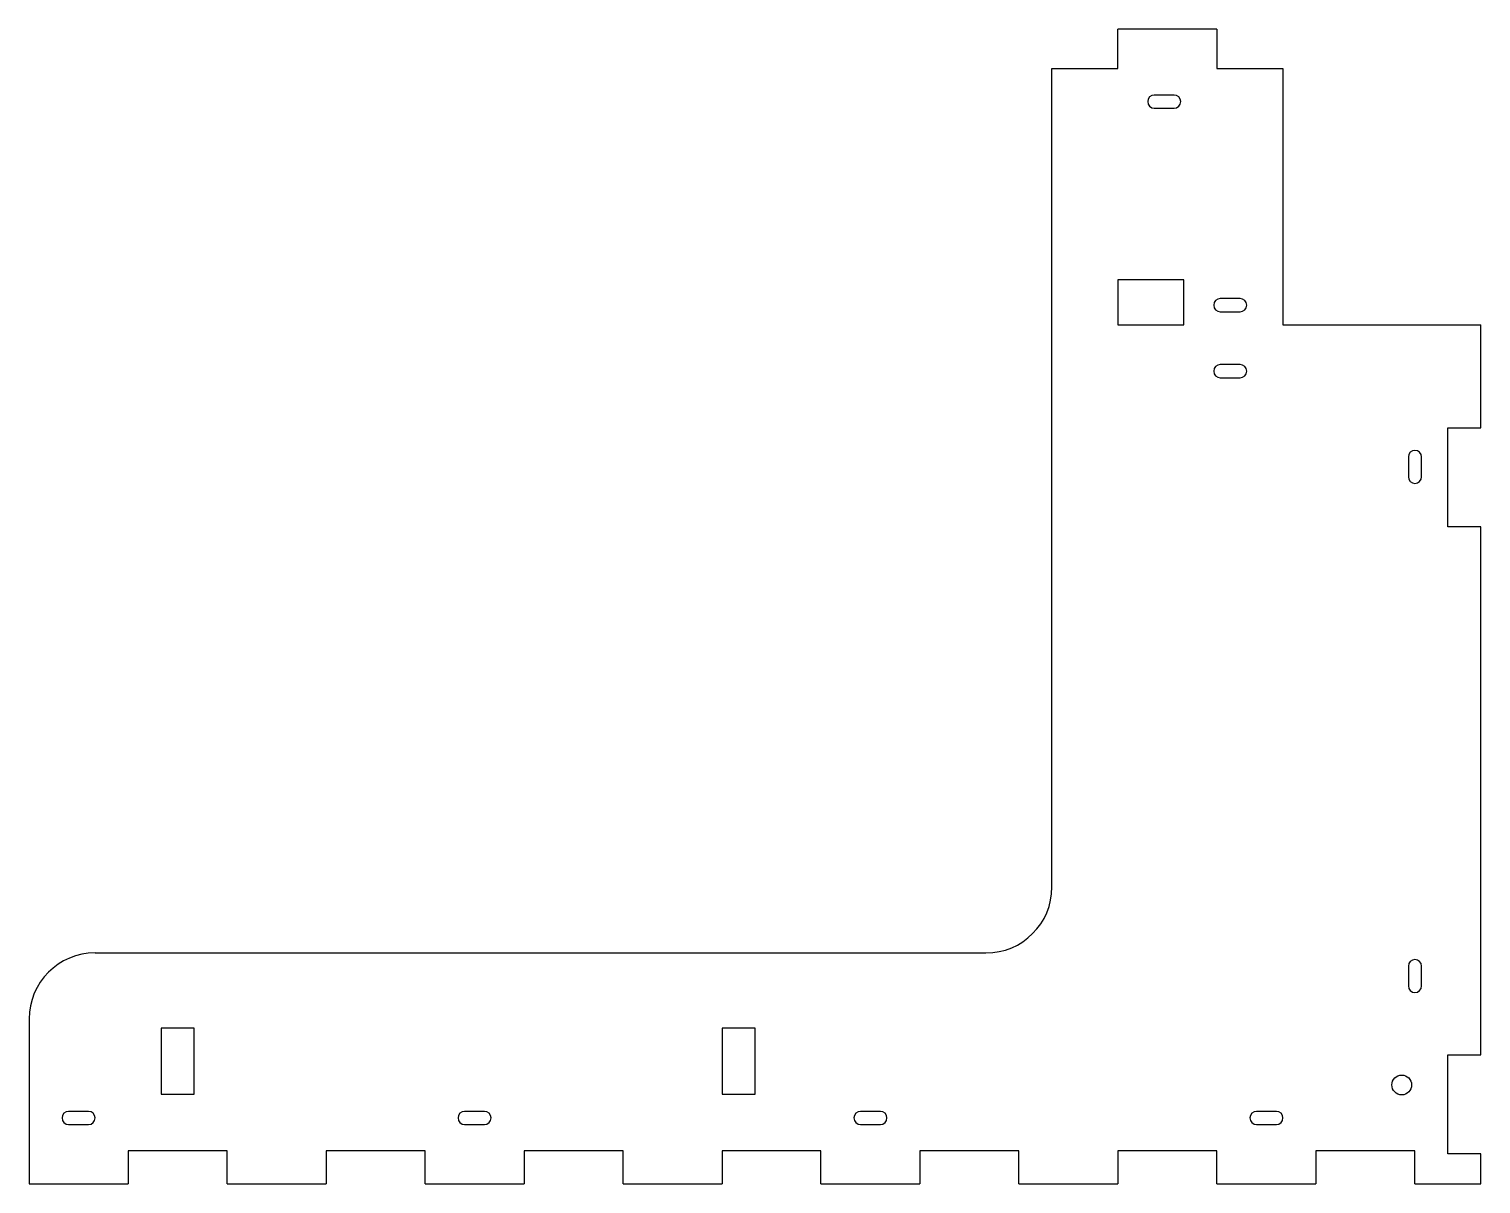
# Model space of a CAD drawing. Header units: millimetres. Extents: x -220 to 0, y 0 to 175.
import ezdxf

# ---------------------------------------------------------------- set-up
doc = ezdxf.new("R2010")
doc.units = ezdxf.units.MM

msp = doc.modelspace()

# ---------------------------------------------------------------- linework, layer by layer
at = {"color": 7, "linetype": 'Continuous', "lineweight": 25}
for p, q in [((-40, 175), (-55, 175)), ((-55, 169.04), (-55, 175)), ((-40, 175), (-40, 169.04)), ((-65, 45), (-65, 169.04)), ((-65, 169.04), (-55, 169.04)), ((-40, 169.04), (-30, 169.04)), ((-30, 169.04), (-30, 130.16)), ((-46.5, 165), (-49.5, 165)), ((-49.5, 163), (-46.5, 163)), ((-55, 137), (-55, 130.16)), ((-45, 137), (-55, 137)), ((-45, 130.16), (-45, 137)), ((-36.5, 134.16), (-39.5, 134.16)), ((-39.5, 132.16), (-36.5, 132.16)), ((-55, 130.16), (-45, 130.16)), ((-30, 130.16), (0, 130.16)), ((0, 114.55), (0, 130.16)), ((-36.5, 124.16), (-39.5, 124.16)), ((-39.5, 122.16), (-36.5, 122.16)), ((-5, 99.55), (-5, 114.55)), ((-5, 114.55), (0, 114.55)), ((-11, 110.16), (-11, 107.16)), ((-9, 107.16), (-9, 110.16)), ((0, 99.55), (-5, 99.55)), ((0, 19.55), (0, 99.55)), ((-210, 35), (-75, 35)), ((-11, 33), (-11, 30)), ((-9, 30), (-9, 33)), ((-220, 25), (-220, 0)), ((-200, 23.63), (-200, 13.63)), ((-195, 23.63), (-200, 23.63)), ((-195, 13.63), (-195, 23.63)), ((-110, 23.63), (-115, 23.63)), ((-115, 23.63), (-115, 13.63)), ((-110, 13.63), (-110, 23.63)), ((-5, 4.55), (-5, 19.55)), ((-5, 19.55), (0, 19.55)), ((-200, 13.63), (-195, 13.63)), ((-115, 13.63), (-110, 13.63)), ((-211, 11), (-214, 11)), ((-151, 11), (-154, 11)), ((-91, 11), (-94, 11)), ((-31, 11), (-34, 11)), ((-214, 9), (-211, 9)), ((-154, 9), (-151, 9)), ((-94, 9), (-91, 9)), ((-34, 9), (-31, 9)), ((-205, 5), (-205, 0)), ((-190, 5), (-205, 5)), ((-190, 0), (-190, 5)), ((-175, 5), (-175, 0)), ((-160, 5), (-175, 5)), ((-160, 0), (-160, 5)), ((-145, 5), (-145, 0)), ((-130, 5), (-145, 5)), ((-130, 0), (-130, 5)), ((-115, 5), (-115, 0)), ((-100, 5), (-115, 5)), ((-100, 0), (-100, 5)), ((-85, 5), (-85, 0)), ((-70, 5), (-85, 5)), ((-70, 0), (-70, 5)), ((-55, 5), (-55, 0)), ((-40, 5), (-55, 5)), ((-40, 0), (-40, 5)), ((-25, 5), (-25, 0)), ((-10, 5), (-25, 5)), ((-10, 0), (-10, 5)), ((0, 4.55), (-5, 4.55)), ((0, 0), (0, 4.55)), ((-220, 0), (-205, 0)), ((-190, 0), (-175, 0)), ((-160, 0), (-145, 0)), ((-130, 0), (-115, 0)), ((-100, 0), (-85, 0)), ((-70, 0), (-55, 0)), ((-40, 0), (-25, 0)), ((-10, 0), (0, 0))]:
    msp.add_line(p, q, dxfattribs=at)
msp.add_circle((-12, 15), 1.5, dxfattribs=at)
for centre, radius, start, end in [((-49.5, 164), 1, 90, 270), ((-46.5, 164), 1, 270, 90), ((-39.5, 133.16), 1, 90, 270), ((-36.5, 133.16), 1, 270, 90), ((-39.5, 123.16), 1, 90, 270), ((-36.5, 123.16), 1, 270, 90), ((-10, 110.16), 1, 0, 180), ((-10, 107.16), 1, 180, 0), ((-75, 45), 10, 270, 0), ((-210, 25), 10, 90, 180), ((-10, 33), 1, 0, 180), ((-10, 30), 1, 180, 0), ((-214, 10), 1, 90, 270), ((-211, 10), 1, 270, 90), ((-154, 10), 1, 90, 270), ((-151, 10), 1, 270, 90), ((-94, 10), 1, 90, 270), ((-34, 10), 1, 90, 270), ((-91, 10), 1, 270, 90), ((-31, 10), 1, 270, 90)]:
    msp.add_arc(centre, radius, start, end, dxfattribs=at)

doc.saveas('drawing.dxf')
